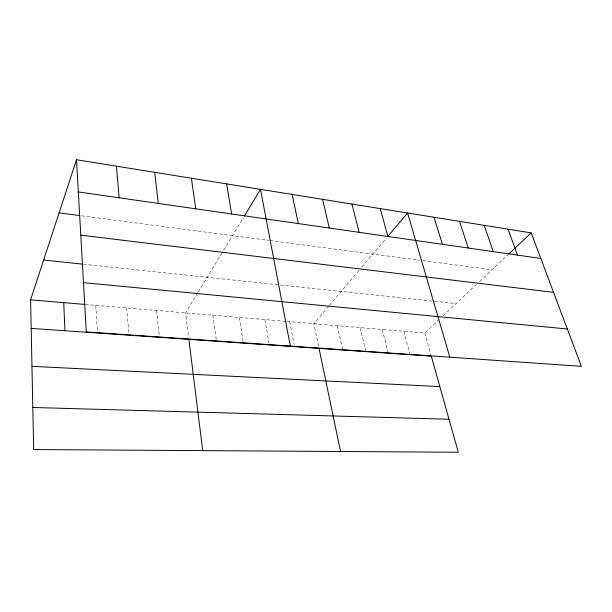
<?xml version="1.0" encoding="UTF-8"?>
<svg xmlns="http://www.w3.org/2000/svg" width="612" height="612" viewBox="0 0 612 612"><rect width="100%" height="100%" fill="white"/><g stroke="black" fill="none" stroke-linecap="round" stroke-linejoin="round"><path stroke-width="0.46" stroke-dasharray="3.06 2.29" d="M197.775 292.811L185.589 312.908L188.756 338.398M198.257 292.023L222.653 251.777M223.64 250.147L243.331 217.665M328.705 306.184L313.872 323.702L318.638 346.537M329.31 305.472L360.675 268.431M361.845 267.046L386.371 238.083M286.959 321.438L424.797 333.043L439.041 319.632M443.21 315.708L476.274 284.58M479.601 281.451L508.021 254.699M85.389 304.47L286.041 321.361M83.462 264.223L432.585 301.096M434.443 301.295L456.093 303.583M81.534 215.814L269.028 240.44M269.961 240.57L419.939 260.268M422.77 260.635L492.04 269.739M424.797 333.043L431.039 355.266M403.828 331.276L409.841 353.782M382.278 329.463L388.054 352.26M360.116 327.596L365.632 350.691M337.327 325.676L342.575 349.115M289.728 321.675L294.188 344.816M264.858 319.579L269.005 343.041M239.238 317.421L243.194 342.2M212.831 315.203L216.273 339.4M156.626 310.468L159.25 335.445M126.692 307.951L128.849 333.31M95.747 305.342L97.4 331.1"/><path stroke-width="0.92" d="M31.181 328.399L431.284 356.153L458.289 452.253L33.66 449.552L30.6 299.857L76.492 159.747L531.185 232.889L581.4 366.336L86.292 331.911L76.492 159.747M244.318 216.044L260.498 189.353L290.325 346.094M387.595 236.637L407.6 213.014L449.82 357.186M508.71 254.049L531.185 232.889M32.803 407.477L449.009 419.235M31.962 366.336L439.837 386.585M30.6 299.857L84.448 304.393M83.484 282.652L567.347 328.988M43.651 260.024L82.521 264.132M80.784 235.161L553.562 292.352M59.096 212.869L79.667 215.569M78.321 191.923L540.809 258.463M508.075 229.179L517.431 255.097M484.199 225.331L493.264 251.624M459.52 221.368L468.272 248.028M434.007 217.26L442.415 244.303M380.259 208.615L387.893 236.462M351.938 204.056L359.129 232.323M322.578 199.336L329.287 228.031M292.115 194.432L298.312 223.579M319.02 348.366L340.555 451.503M226.639 183.906L231.642 213.986M191.403 178.237L195.71 208.814M188.879 339.339L202.71 450.623M154.691 172.332L158.248 203.429M116.425 166.173L119.156 197.798M63.732 302.649L64.941 330.74"/></g></svg>
